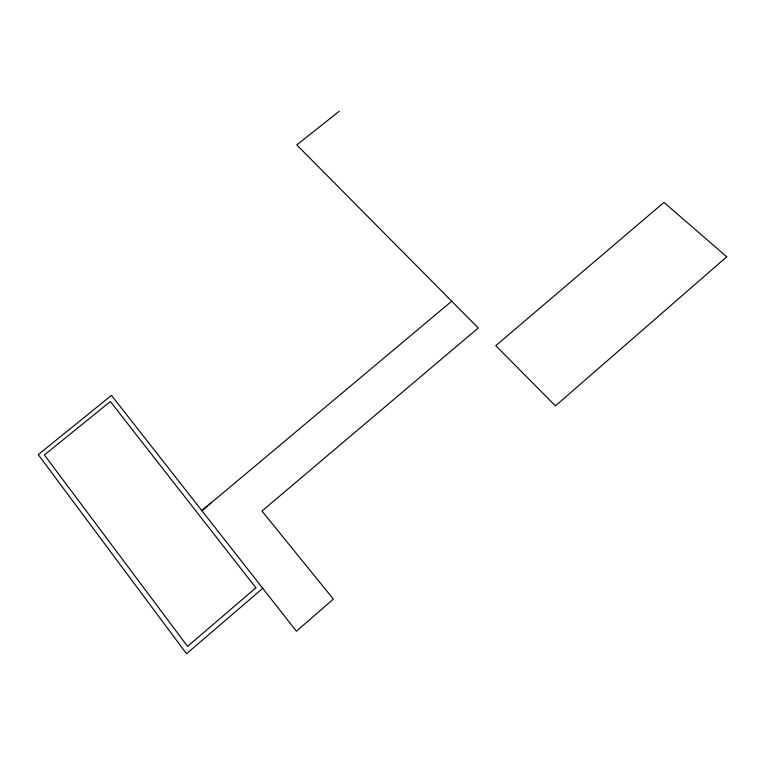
<?xml version="1.0" encoding="UTF-8"?>
<svg xmlns="http://www.w3.org/2000/svg" width="765" height="765" viewBox="0 0 765 765"><rect width="100%" height="100%" fill="white"/><g stroke="black" fill="none" stroke-linecap="round" stroke-linejoin="round"><path stroke-width="1.15" d="M262.749 588.314L186.536 653.759L38.25 454.62L111.48 395.381L296.409 631.249L333.368 599.091L261.955 511.049L478.24 327.984L296.791 144.92L339.258 111.241M211.589 502.404L201.874 510.676L451.704 301.209M726.75 256.791L555.438 405.871L495.777 345.675L663.972 202.409L726.75 256.791M255.893 587.797L187.578 646.396L44.389 454.965L110.37 401.539L255.893 587.797"/></g></svg>
